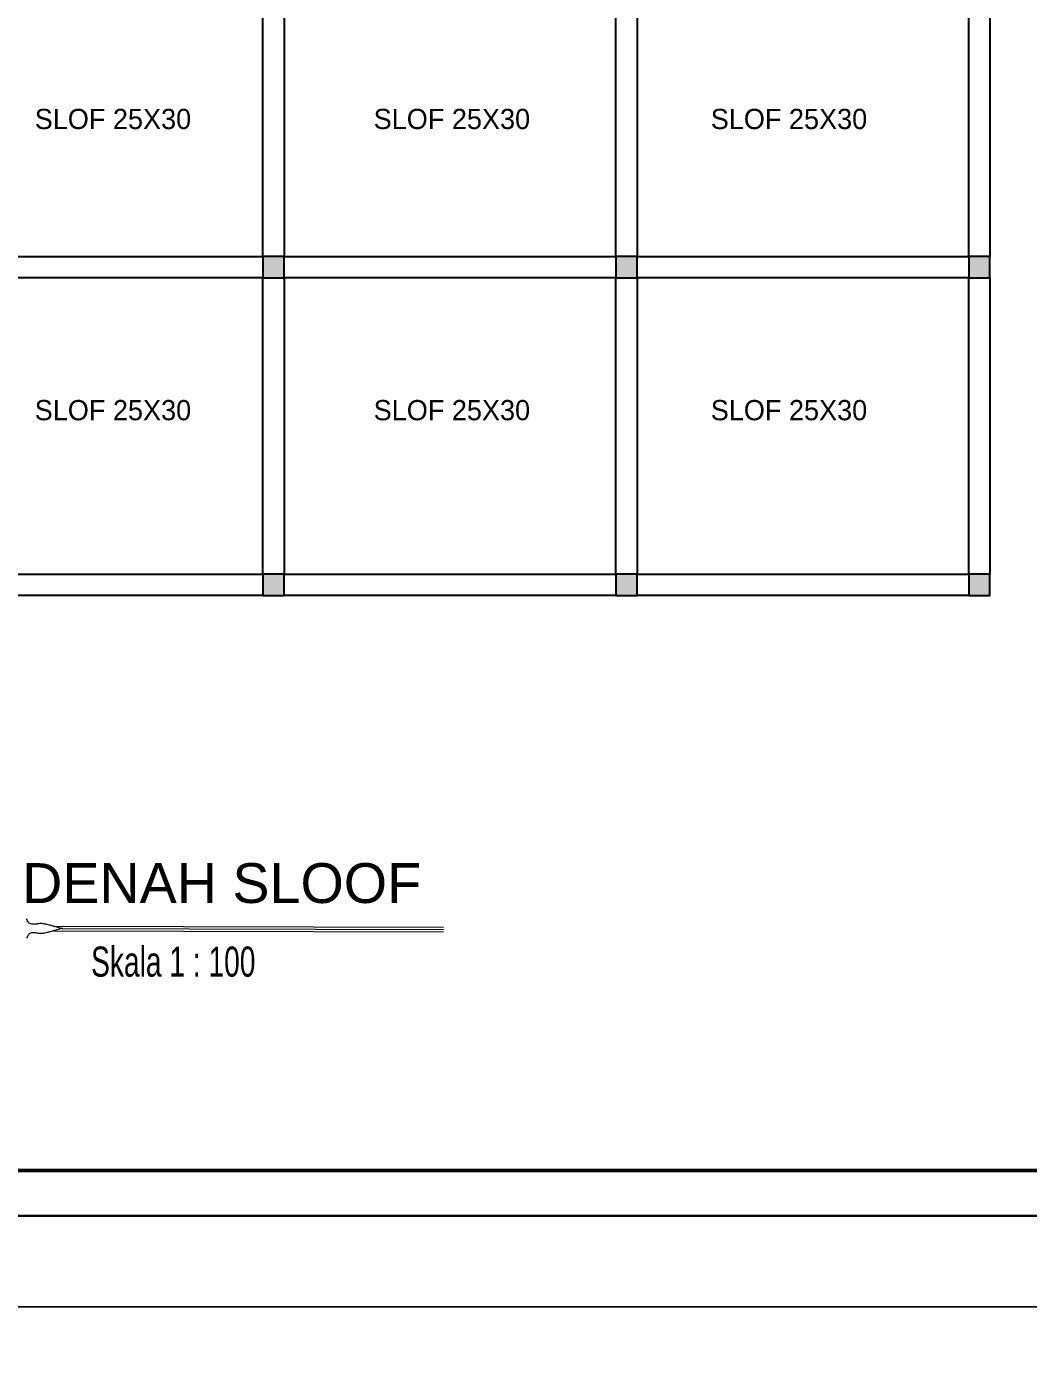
# Model space of a CAD drawing. Header units: centimetres. Extents: x 134057 to 145613, y 5028 to 39996.
# Drawn here: x 136127 to 137546, y 24624 to 26513 of the extents above; entities that cross this region are included whole.
import ezdxf

# ---------------------------------------------------------------- set-up
doc = ezdxf.new("R2010")
doc.units = ezdxf.units.CM
for name, color, linetype in [('dinding', 151, 'Continuous'), ('kolom', 141, 'Continuous'), ('sloof', 103, 'Continuous')]:
    doc.layers.add(name, color=color, linetype=linetype)
for name, color, linetype, lineweight in [('Kertas', 252, 'Continuous', 20), ('Legenda', 252, 'Continuous', 20), ('TEKS', 190, 'Continuous', 0), ('TEXT', 3, 'Continuous', 20)]:
    doc.layers.add(name, color=color, linetype=linetype, lineweight=lineweight)
doc.styles.add('ROMANS', font='ROMANS.SHX', dxfattribs={"width": 0.7})
doc.styles.get("Standard").update_dxf_attribs({"font": 'arial.ttf'})
doc.styles.add('TRADITIONAL', font='')
doc.styles.get('TRADITIONAL').set_extended_font_data('Traditional Arabic')

msp = doc.modelspace()

# ---------------------------------------------------------------- hatches: boundary and pattern name
at = {"layer": 'dinding', "true_color": 0x636466}
h = msp.add_hatch(color=251, dxfattribs=at)
h.dxf.hatch_style = 1
h.paths.add_polyline_path([(135491.386, 27537.129), (135461.386, 27537.129), (135461.386, 27507.129), (135491.386, 27507.129)])
h.paths.add_polyline_path([(135633.886, 27529.629), (135618.886, 27529.629), (135618.886, 27514.629), (135633.886, 27514.629)])
h.paths.add_polyline_path([(135483.886, 27329.629), (135468.886, 27329.629), (135468.886, 27314.629), (135483.886, 27314.629)])
h.paths.add_polyline_path([(135633.886, 27329.629), (135618.886, 27329.629), (135618.886, 27314.629), (135633.886, 27314.629)])
h.paths.add_polyline_path([(135991.386, 27537.129), (135961.386, 27537.129), (135961.386, 27507.129), (135991.386, 27507.129)])
h.paths.add_polyline_path([(136491.386, 27537.129), (136461.386, 27537.129), (136461.386, 27507.129), (136491.386, 27507.129)])
h.paths.add_polyline_path([(136991.386, 27537.129), (136961.386, 27537.129), (136961.386, 27507.129), (136991.386, 27507.129)])
h.paths.add_polyline_path([(137333.886, 27529.629), (137318.886, 27529.629), (137318.886, 27514.629), (137333.886, 27514.629)])
h.paths.add_polyline_path([(137491.386, 27537.129), (137461.386, 27537.129), (137461.386, 27507.129), (137491.386, 27507.129)])
h.paths.add_polyline_path([(137333.886, 27329.629), (137318.886, 27329.629), (137318.886, 27314.629), (137333.886, 27314.629)])
h.paths.add_polyline_path([(137483.886, 27329.629), (137468.886, 27329.629), (137468.886, 27314.629), (137483.886, 27314.629)])
h.paths.add_polyline_path([(137491.386, 27087.129), (137461.386, 27087.129), (137461.386, 27057.129), (137491.386, 27057.129)])
h.paths.add_polyline_path([(136991.386, 27087.129), (136961.386, 27087.129), (136961.386, 27057.129), (136991.386, 27057.129)])
h.paths.add_polyline_path([(136491.386, 27087.129), (136461.386, 27087.129), (136461.386, 27057.129), (136491.386, 27057.129)])
h.paths.add_polyline_path([(135991.386, 27087.129), (135961.386, 27087.129), (135961.386, 27057.129), (135991.386, 27057.129)])
h.paths.add_polyline_path([(135491.386, 27087.129), (135461.386, 27087.129), (135461.386, 27057.129), (135491.386, 27057.129)])
h.paths.add_polyline_path([(135491.386, 26637.129), (135461.386, 26637.129), (135461.386, 26607.129), (135491.386, 26607.129)])
h.paths.add_polyline_path([(135991.386, 26637.129), (135961.386, 26637.129), (135961.386, 26607.129), (135991.386, 26607.129)])
h.paths.add_polyline_path([(136491.386, 26637.129), (136461.386, 26637.129), (136461.386, 26607.129), (136491.386, 26607.129)])
h.paths.add_polyline_path([(136991.386, 26637.129), (136961.386, 26637.129), (136961.386, 26607.129), (136991.386, 26607.129)])
h.paths.add_polyline_path([(137491.386, 26637.129), (137461.386, 26637.129), (137461.386, 26607.129), (137491.386, 26607.129)])
h.paths.add_polyline_path([(137491.386, 26187.129), (137461.386, 26187.129), (137461.386, 26157.129), (137491.386, 26157.129)])
h.paths.add_polyline_path([(136991.386, 26187.129), (136961.386, 26187.129), (136961.386, 26157.129), (136991.386, 26157.129)])
h.paths.add_polyline_path([(136491.386, 26187.129), (136461.386, 26187.129), (136461.386, 26157.129), (136491.386, 26157.129)])
h.paths.add_polyline_path([(135991.386, 26187.129), (135961.386, 26187.129), (135961.386, 26157.129), (135991.386, 26157.129)])
h.paths.add_polyline_path([(135491.386, 26187.129), (135461.386, 26187.129), (135461.386, 26157.129), (135491.386, 26157.129)])
h.paths.add_polyline_path([(135491.386, 25722.129), (135461.386, 25722.129), (135461.386, 25707.129), (135491.386, 25707.129)])
h.paths.add_polyline_path([(135491.386, 25737.129), (135461.386, 25737.129), (135461.386, 25722.129), (135491.386, 25722.129)])
h.paths.add_polyline_path([(135991.386, 25722.129), (135961.386, 25722.129), (135961.386, 25707.129), (135991.386, 25707.129)])
h.paths.add_polyline_path([(135991.386, 25737.129), (135961.386, 25737.129), (135961.386, 25722.129), (135991.386, 25722.129)])
h.paths.add_polyline_path([(136491.386, 25722.129), (136461.386, 25722.129), (136461.386, 25707.129), (136491.386, 25707.129)])
h.paths.add_polyline_path([(136491.386, 25737.129), (136461.386, 25737.129), (136461.386, 25722.129), (136491.386, 25722.129)])
h.paths.add_polyline_path([(136991.386, 25722.129), (136961.386, 25722.129), (136961.386, 25707.129), (136991.386, 25707.129)])
h.paths.add_polyline_path([(136991.386, 25737.129), (136961.386, 25737.129), (136961.386, 25722.129), (136991.386, 25722.129)])
h.paths.add_polyline_path([(137491.386, 25722.129), (137461.386, 25722.129), (137461.386, 25707.129), (137491.386, 25707.129)])
h.paths.add_polyline_path([(137491.386, 25737.129), (137461.386, 25737.129), (137461.386, 25722.129), (137491.386, 25722.129)])

# ---------------------------------------------------------------- linework, layer by layer
at = {"layer": 'Kertas'}
for points in [[(134078.342, 28519.471), (139416.657, 28519.471), (139416.657, 24699.039), (134078.342, 24699.039)], [(134078.342, 24699.039), (139416.657, 24699.039), (139416.657, 20878.606), (134078.342, 20878.606)]]:
    msp.add_lwpolyline(points, close=True, dxfattribs=at)
at = {"layer": 'kolom'}
for points in [[(136461.386, 26157.129), (136491.386, 26157.129), (136491.386, 26187.129), (136461.386, 26187.129)], [(136961.386, 26157.129), (136991.386, 26157.129), (136991.386, 26187.129), (136961.386, 26187.129)], [(137461.386, 26157.129), (137491.386, 26157.129), (137491.386, 26187.129), (137461.386, 26187.129)], [(136461.386, 25707.129), (136491.386, 25707.129), (136491.386, 25737.129), (136461.386, 25737.129)], [(136961.386, 25707.129), (136991.386, 25707.129), (136991.386, 25737.129), (136961.386, 25737.129)]]:
    msp.add_lwpolyline(points, close=True, dxfattribs=at)
msp.add_lwpolyline([(137491.386, 25737.129), (137461.386, 25737.129), (137461.386, 25707.129), (137491.386, 25707.129), (137491.386, 25737.129)], dxfattribs=at)
at = {"layer": 'Legenda', "color": 5, "lineweight": 30}
msp.add_lwpolyline([(134271.293, 28326.52), (139288.023, 28326.52), (139288.023, 24827.673), (134271.293, 24827.673)], close=True, dxfattribs=at)
at = {"layer": 'Legenda', "color": 1, "lineweight": 50}
msp.add_lwpolyline([(134335.61, 28262.203), (138387.584, 28262.203), (138387.584, 24891.99), (134335.61, 24891.99)], close=True, dxfattribs=at)
at = {"layer": 'sloof'}
for points in [[(136461.386, 26607.129), (136491.386, 26607.129), (136491.386, 26187.129), (136461.386, 26187.129)], [(136961.386, 26607.129), (136991.386, 26607.129), (136991.386, 26187.129), (136961.386, 26187.129)], [(137461.386, 26607.129), (137491.386, 26607.129), (137491.386, 26187.129), (137461.386, 26187.129)], [(135991.386, 26187.129), (136461.386, 26187.129), (136461.386, 26157.129), (135991.386, 26157.129)], [(136491.386, 26187.129), (136961.386, 26187.129), (136961.386, 26157.129), (136491.386, 26157.129)], [(136991.386, 26187.129), (137461.386, 26187.129), (137461.386, 26157.129), (136991.386, 26157.129)], [(136461.386, 26157.129), (136491.386, 26157.129), (136491.386, 25737.129), (136461.386, 25737.129)], [(136961.386, 26157.129), (136991.386, 26157.129), (136991.386, 25737.129), (136961.386, 25737.129)], [(137461.386, 26157.129), (137491.386, 26157.129), (137491.386, 25737.129), (137461.386, 25737.129)], [(135991.386, 25737.129), (136461.386, 25737.129), (136461.386, 25707.129), (135991.386, 25707.129)], [(136491.386, 25737.129), (136961.386, 25737.129), (136961.386, 25707.129), (136491.386, 25707.129)], [(136991.386, 25737.129), (137461.386, 25737.129), (137461.386, 25707.129), (136991.386, 25707.129)]]:
    msp.add_lwpolyline(points, close=True, dxfattribs=at)
at = {"layer": 'TEXT', "color": 2, "linetype": 'Continuous', "lineweight": 13}
for p, q in [((136127.189, 25247.202), (136126.505, 25248.501)), ((136127.887, 25245.896), (136127.189, 25247.202)), ((136128.616, 25244.65), (136127.887, 25245.896)), ((136129.391, 25243.537), (136128.616, 25244.65)), ((136130.228, 25242.625), (136129.391, 25243.537)), ((136131.144, 25241.986), (136130.228, 25242.625)), ((136132.51, 25241.436), (136131.144, 25241.986)), ((136133.877, 25241.096), (136132.51, 25241.436)), ((136135.245, 25240.931), (136133.877, 25241.096)), ((136136.614, 25240.909), (136135.245, 25240.931)), ((136137.986, 25240.997), (136136.614, 25240.909)), ((136139.362, 25241.162), (136137.986, 25240.997)), ((136140.741, 25241.371), (136139.362, 25241.162)), ((136142.124, 25241.59), (136140.741, 25241.371)), ((136143.512, 25241.788), (136142.124, 25241.59)), ((136144.905, 25241.931), (136143.512, 25241.788)), ((136146.305, 25241.986), (136144.905, 25241.931)), ((136147.848, 25241.939), (136146.305, 25241.986)), ((136149.389, 25241.807), (136147.848, 25241.939)), ((136150.927, 25241.602), (136149.389, 25241.807)), ((136152.46, 25241.336), (136150.927, 25241.602)), ((136153.987, 25241.021), (136152.46, 25241.336)), ((136155.505, 25240.67), (136153.987, 25241.021)), ((136157.014, 25240.294), (136155.505, 25240.67)), ((136158.512, 25239.906), (136157.014, 25240.294)), ((136159.996, 25239.518), (136158.512, 25239.906)), ((136161.466, 25239.143), (136159.996, 25239.518)), ((136177.168, 25234.676), (136161.466, 25239.143)), ((136177.168, 25235.253), (136161.466, 25230.786)), ((136127.189, 25222.726), (136126.505, 25221.428)), ((136127.887, 25224.033), (136127.189, 25222.726)), ((136128.616, 25225.279), (136127.887, 25224.033)), ((136129.391, 25226.392), (136128.616, 25225.279)), ((136130.228, 25227.304), (136129.391, 25226.392)), ((136131.144, 25227.943), (136130.228, 25227.304)), ((136132.51, 25228.493), (136131.144, 25227.943)), ((136133.877, 25228.833), (136132.51, 25228.493)), ((136135.245, 25228.998), (136133.877, 25228.833)), ((136136.614, 25229.02), (136135.245, 25228.998)), ((136137.986, 25228.932), (136136.614, 25229.02)), ((136139.362, 25228.767), (136137.986, 25228.932)), ((136140.741, 25228.558), (136139.362, 25228.767)), ((136142.124, 25228.339), (136140.741, 25228.558)), ((136143.512, 25228.141), (136142.124, 25228.339)), ((136144.905, 25227.998), (136143.512, 25228.141)), ((136146.305, 25227.943), (136144.905, 25227.998)), ((136147.848, 25227.99), (136146.305, 25227.943)), ((136149.389, 25228.122), (136147.848, 25227.99)), ((136150.927, 25228.327), (136149.389, 25228.122)), ((136152.46, 25228.593), (136150.927, 25228.327)), ((136153.987, 25228.908), (136152.46, 25228.593)), ((136155.505, 25229.259), (136153.987, 25228.908)), ((136157.014, 25229.635), (136155.505, 25229.259)), ((136158.512, 25230.023), (136157.014, 25229.635)), ((136159.996, 25230.41), (136158.512, 25230.023)), ((136161.466, 25230.786), (136159.996, 25230.41))]:
    msp.add_line(p, q, dxfattribs=at)
at = {"layer": 'TEXT', "color": 2, "linetype": 'Continuous', "lineweight": 9}
for p, q in [((136164.797, 25238.195), (136717.069, 25236.786)), ((136164.797, 25231.734), (136717.069, 25230.325))]:
    msp.add_line(p, q, dxfattribs=at)
at = {"layer": 'TEXT', "color": 2, "linetype": 'Continuous', "lineweight": 15}
msp.add_line((136176.154, 25234.964), (136717.069, 25233.555), dxfattribs=at)

# ---------------------------------------------------------------- texts
at = {"layer": 'TEKS', "color": 1, "lineweight": 15, "char_height": 28.6714, "width": 429.1218, "attachment_point": 5, "style": 'TRADITIONAL'}
for insert in [(136248.792, 26381.982), (136729, 26381.982), (137206.599, 26381.982), (136248.792, 25969.374), (136729, 25969.374), (137206.599, 25969.374)]:
    msp.add_mtext('SLOF 25X30', dxfattribs=dict(at, insert=insert))
at = {"layer": 'TEXT', "color": 2}
msp.add_text('DENAH SLOOF', height=56.45376, dxfattribs=at).set_placement((136120.138, 25271.152))
at = {"layer": 'TEXT', "color": 2, "lineweight": 15, "insert": (136217.86, 25209.406), "char_height": 42.61057, "width": 20034.15854, "attachment_point": 1, "style": 'ROMANS'}
msp.add_mtext('\\pt3.96;{\\fColonna MT|b0|i0|c0|p82;Skala 1 : 100}', dxfattribs=at)

doc.saveas('drawing.dxf')
